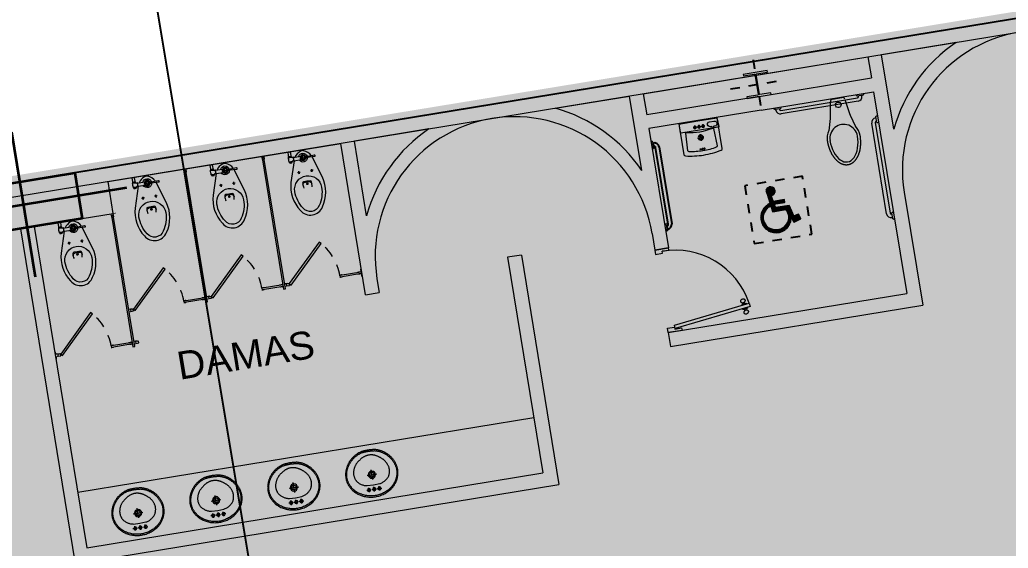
# Model space of a CAD drawing. Header units: metres. Extents: x 2 to 659295185, y -28 to 1124222152.
# Drawn here: x 655617.9 to 655628.53, y 1126205.96 to 1126211.64 of the extents above; entities that cross this region are included whole.
import ezdxf

# ---------------------------------------------------------------- set-up
doc = ezdxf.new("R2010")
doc.units = ezdxf.units.M
doc.header["$MEASUREMENT"] = 0
for name, pattern in [('CCSM_C1_CUERPO G$0$CCSM_C1_CUERPO FM$0$HIDDEN2', [0.1875, 0.125, -0.0625]), ('CCSM_C1_CUERPO G$0$CCSM_C1_CUERPO NS$0$CONTINUA', [0]), ('CCSM_C1_CUERPO G$0$HIDDEN2', [0.1875, 0.125, -0.0625]), ('CENTER2', [1.125, 0.75, -0.125, 0.125, -0.125]), ('DASHDOT', [1, 0.5, -0.25, 0, -0.25])]:
    doc.linetypes.add(name, pattern=pattern)
doc.layers.get('0').update_dxf_attribs({"linetype": 'CONTINUOUS'})
for name, color, linetype in [('CCSM_C1_CUERPO G$0$A-AREAS COMERCIALES', 151, 'CONTINUOUS'), ('CCSM_C1_CUERPO G$0$A_Paredes', 2, 'CONTINUOUS'), ('COLUMNA', 9, 'CONTINUOUS'), ('EJES', 7, 'CENTER2')]:
    doc.layers.add(name, color=color, linetype=linetype)
for name, color, linetype, lineweight in [('CCSM_C1_CUERPO G$0$A_Vistas', 8, 'CCSM_C1_CUERPO G$0$CCSM_C1_CUERPO NS$0$CONTINUA', 20), ('CCSM_XREF ESTRUCTURA15$0$E-CG-COLUMNA', 2, 'CONTINUOUS', 35), ('LOCALES ASIGNADOS', 41, 'DASHDOT', 0), ('PARCELA', 140, 'CONTINUOUS', 40)]:
    doc.layers.add(name, color=color, linetype=linetype, lineweight=lineweight)
doc.styles.add('CCSM_C1_CUERPO G$0$A', font='arial.ttf')

# ---------------------------------------------------------------- blocks, each defined once
blk = doc.blocks.new('CCSM_C1_CUERPO G$0$A-1-4$0$GRAB2PC')
at = {"color": 0}
for p, q in [((0, 55.5), (0.5, 55.5)), ((0.5, 52.5), (0, 52.5)), ((0.75, 55.25), (0.75, 52.75)), ((0.75, 54.75), (1, 54.75)), ((1, 53.25), (0.75, 53.25)), ((1.5, 13.25), (1.5, 52.75)), ((3, 52.75), (3, 13.25)), ((0, 13.5), (0.5, 13.5)), ((0.75, 13.25), (0.75, 10.75)), ((0.5, 10.5), (0, 10.5)), ((0.75, 12.75), (1, 12.75)), ((1, 11.25), (0.75, 11.25)), ((4.5, 0), (4.5, 0.5)), ((4.75, 0.75), (7.25, 0.75)), ((5.25, 0.75), (5.25, 1)), ((6.75, 1), (6.75, 0.75)), ((7.25, 3), (40.75, 3)), ((40.75, 1.5), (7.25, 1.5)), ((7.5, 0.5), (7.5, 0)), ((40.5, 0), (40.5, 0.5)), ((40.75, 0.75), (43.25, 0.75)), ((41.25, 0.75), (41.25, 1)), ((42.75, 1), (42.75, 0.75)), ((43.5, 0.5), (43.5, 0))]:
    blk.add_line(p, q, dxfattribs=at)
for p, q in [((0.75, 55.25), (0.5, 55.5)), ((0.75, 52.75), (0.5, 52.5)), ((0.75, 13.25), (0.5, 13.5)), ((0.75, 10.75), (0.5, 10.5)), ((4.75, 0.75), (4.5, 0.5)), ((7.25, 0.75), (7.5, 0.5)), ((40.75, 0.75), (40.5, 0.5)), ((43.25, 0.75), (43.5, 0.5))]:
    blk.add_line(p, q)
for centre, radius, start, end in [((1, 52.75), 2, 0, 90), ((1, 52.75), 0.5, 0, 90), ((1, 13.25), 0.5, 270, 0), ((1, 13.25), 2, 270, 0), ((7.25, 1), 2, 90, 180), ((7.25, 1), 0.5, 90, 180), ((40.75, 1), 2, 0, 90), ((40.75, 1), 0.5, 0, 90)]:
    blk.add_arc(centre, radius, start, end, dxfattribs=at)
blk = doc.blocks.new('CCSM_C1_CUERPO G$0$WC-F')
for p, q in [((-0.109, 0.18), (-0.144, 0.306)), ((0.109, 0.18), (0.144, 0.306)), ((-0.079, 0.001), (-0.107, 0.17)), ((0.079, 0.001), (0.107, 0.17)), ((0.052, -0.022), (-0.052, -0.022))]:
    blk.add_line(p, q)
for centre, major_axis, ratio, start_param, end_param in [((0, 0.413), (0, 0.257), 0.584499, 4.712389, 7.853982), ((0, 0.413), (-0.127, 0.127), 1, 0.785398, 1.424761), ((0, 0.413), (0.106, 0.106), 1, 2.356194, 5.497787), ((0, 0.413), (-0.127, 0.127), 1, 3.287628, 3.926991), ((-0.205, 0.154), (0.0707, 0.0707), 1, 5.660126, 5.769233), ((0.205, 0.154), (-0.0707, 0.0707), 1, 0.513952, 0.62306), ((-0.052, 0.005), (0.019, 0.019), 1, 2.518533, 3.926991), ((0, 0.048), (0.0211, 0.0211), 1, 2.356194490192233, 8.63937979737182), ((0.052, 0.005), (0.019, 0.019), 1, 3.926991, 5.335449)]:
    blk.add_ellipse(centre, major_axis=major_axis, ratio=ratio, start_param=start_param, end_param=end_param)
blk.add_rational_spline([(0.179, 0.413), (0.179, 0.467), (0.167, 0.518), (0.155, 0.569), (0.131, 0.609), (0.107, 0.651), (0.074, 0.674), (0.057, 0.686), (0.039, 0.692), (0.02, 0.699), (0, 0.699), (-0.02, 0.699), (-0.039, 0.692), (-0.057, 0.686), (-0.074, 0.674), (-0.107, 0.651), (-0.131, 0.609), (-0.155, 0.569), (-0.167, 0.518), (-0.179, 0.467), (-0.179, 0.413)], [1, 0.981647292519, 1, 0.982391105777, 1, 0.983088863396, 1, 0.994677176258, 1, 0.993215660971, 1, 0.99321566097, 1, 0.994677176255, 1, 0.983088863396, 1, 0.982391105779, 1, 0.981647292518, 1], degree=2, knots=[-1.570796, -1.570796, -1.570796, -1.16256, -1.16256, -0.785398, -0.785398, -0.408237, -0.408237, -0.210217, -0.210217, 0, 0, 0.210217, 0.210217, 0.408237, 0.408237, 0.785398, 0.785398, 1.16256, 1.16256, 1.570796, 1.570796, 1.570796])
blk = doc.blocks.new('CCSM_C1_CUERPO G$0$LAV')
for p, q in [((16.583, 8.819), (16.987, 8.819)), ((16.761, 8.75), (16.72, 8.75)), ((16.741, 8.77), (16.741, 8.73)), ((16.805, 8.75), (16.765, 8.75)), ((16.785, 8.77), (16.785, 8.73)), ((16.809, 8.75), (16.85, 8.75)), ((16.83, 8.77), (16.83, 8.73)), ((16.82, 8.633), (16.75, 8.633)), ((16.785, 8.668), (16.785, 8.597)), ((16.766, 8.516), (16.766, 8.501)), ((16.785, 8.516), (16.785, 8.501)), ((16.804, 8.516), (16.804, 8.501)), ((16.776, 8.509), (16.756, 8.509)), ((16.795, 8.509), (16.775, 8.509)), ((16.794, 8.509), (16.814, 8.509))]:
    blk.add_line(p, q)
for points in [[(16.99, 8.819, -0.414214), (16.994, 8.815), (16.994, 8.48, -0.351894), (16.98, 8.464, -0.054392), (16.785, 8.442, -0.054392), (16.59, 8.464, -0.351894), (16.576, 8.48), (16.576, 8.815, -0.414214), (16.581, 8.819)], [(16.583, 8.819, 0.407118), (16.579, 8.815), (16.576, 8.718, 0.421345), (16.581, 8.713), (16.785, 8.713), (16.989, 8.713, 0.421345), (16.994, 8.718), (16.991, 8.815, 0.407118), (16.987, 8.819)], [(16.654, 8.713, -1), (16.654, 8.73), (16.664, 8.73, 1), (16.664, 8.785), (16.616, 8.785, 1), (16.616, 8.73), (16.626, 8.73, -1), (16.626, 8.713)]]:
    blk.add_lwpolyline(points, format="xyb")
blk.add_lwpolyline([(16.581, 8.81), (16.787, 8.81), (16.994, 8.81)])
for points in [[(16.641, 8.713, 0.404026), (16.633, 8.705), (16.626, 8.515, 0.369592), (16.637, 8.502, 0.04744), (16.785, 8.488, 0.04744), (16.933, 8.502, 0.369592), (16.944, 8.515), (16.937, 8.705, 0.404026), (16.929, 8.713, -0.125132)], [(16.766, 8.513, -0.063415), (16.769, 8.513, -0.076468), (16.771, 8.512, -0.107136), (16.772, 8.51, -0.147373), (16.773, 8.509, -0.147373), (16.772, 8.507, -0.107136), (16.771, 8.506, -0.076468), (16.769, 8.505, -0.063415), (16.766, 8.504, -0.063415), (16.763, 8.505, -0.076468), (16.761, 8.506, -0.107136), (16.759, 8.507, -0.147373), (16.759, 8.509, -0.147373), (16.759, 8.51, -0.107136), (16.761, 8.512, -0.076468), (16.763, 8.513, -0.063415)], [(16.785, 8.513, -0.063415), (16.788, 8.513, -0.076468), (16.79, 8.512, -0.107136), (16.791, 8.51, -0.147373), (16.792, 8.509, -0.147373), (16.791, 8.507, -0.107136), (16.79, 8.506, -0.076468), (16.788, 8.505, -0.063415), (16.785, 8.504, -0.063415), (16.782, 8.505, -0.076468), (16.78, 8.506, -0.107136), (16.779, 8.507, -0.147373), (16.778, 8.509, -0.147373), (16.779, 8.51, -0.107136), (16.78, 8.512, -0.076468), (16.782, 8.513, -0.063415)], [(16.804, 8.513, 0.063415), (16.802, 8.513, 0.076468), (16.799, 8.512, 0.107136), (16.798, 8.51, 0.147373), (16.797, 8.509, 0.147373), (16.798, 8.507, 0.107136), (16.799, 8.506, 0.076468), (16.802, 8.505, 0.063415), (16.804, 8.504, 0.063415), (16.807, 8.505, 0.076468), (16.809, 8.506, 0.107136), (16.811, 8.507, 0.147373), (16.811, 8.509, 0.147373), (16.811, 8.51, 0.107136), (16.809, 8.512, 0.076468), (16.807, 8.513, 0.063415)]]:
    blk.add_lwpolyline(points, format="xyb", close=True)
for centre, radius in [((16.741, 8.75), 0.0137), ((16.785, 8.75), 0.0137), ((16.83, 8.75), 0.0137), ((16.785, 8.633), 0.0278), ((16.785, 8.633), 0.0193)]:
    blk.add_circle(centre, radius)
blk = doc.blocks.new('CCSM_C1_CUERPO G$0$RE')
at = {"color": 8}
for p, q in [((4.176, -6.009), (4.188, -6.009)), ((4.194, -6.016), (4.188, -6.009)), ((4.194, -6.016), (4.194, -6.078)), ((4.194, -6.028), (4.201, -6.028)), ((4.188, -6.084), (4.176, -6.084)), ((4.194, -6.078), (4.188, -6.084)), ((4.201, -6.066), (4.194, -6.066)), ((4.213, -6.916), (4.213, -6.078)), ((4.251, -6.078), (4.251, -6.916)), ((4.176, -6.909), (4.188, -6.909)), ((4.194, -6.916), (4.188, -6.909)), ((4.188, -6.984), (4.176, -6.984)), ((4.194, -6.978), (4.188, -6.984)), ((4.194, -6.916), (4.194, -6.978)), ((4.194, -6.928), (4.201, -6.928)), ((4.201, -6.966), (4.194, -6.966))]:
    blk.add_line(p, q, dxfattribs=at)
for centre, radius, start, end in [((4.201, -6.078), 0.05, 360, 90), ((4.201, -6.078), 0.0125, 360, 90), ((4.201, -6.916), 0.0125, 270, 360), ((4.201, -6.916), 0.05, 270, 360)]:
    blk.add_arc(centre, radius, start, end, dxfattribs=at)
blk = doc.blocks.new('CCSM_C1_CUERPO G$0$HAN')
at = {"linetype": 'Continuous'}
h = blk.add_hatch(dxfattribs=at)
h.set_pattern_fill('ANSI31', color=12, scale=0.08, angle=0.0078, style=0)
h.set_pattern_definition([(45.00781, (-2.203985, -24.483002), (-0.007072031, 0.007070104), [])])
edge = h.paths.add_edge_path()
edge.add_line((2.985, -12.51), (2.955, -12.404))
edge.add_line((2.955, -12.404), (2.925, -12.404))
edge.add_arc((2.755, -12.504), 0.197, -256.4824, 30.541, ccw=False)
edge.add_line((2.709, -12.312), (2.705, -12.279))
edge.add_arc((2.755, -12.504), 0.23, 102.7083, 358.479)
edge = h.paths.add_edge_path()
edge.add_arc((2.738, -12.092), 0.0657, 262.8756, 573.6708)
edge.add_line((2.684, -12.129), (2.722, -12.404))
edge.add_line((2.722, -12.404), (2.955, -12.404))
edge.add_line((2.955, -12.404), (3.014, -12.615))
edge.add_line((3.014, -12.615), (3.122, -12.581))
edge.add_line((3.122, -12.581), (3.106, -12.515))
edge.add_line((3.106, -12.515), (3.029, -12.532))
edge.add_line((3.029, -12.532), (2.986, -12.359))
edge.add_line((2.986, -12.359), (2.772, -12.359))
edge.add_line((2.772, -12.359), (2.758, -12.292))
edge.add_line((2.758, -12.292), (2.922, -12.292))
edge.add_line((2.922, -12.292), (2.922, -12.259))
edge.add_line((2.922, -12.259), (2.751, -12.259))
edge.add_line((2.751, -12.259), (2.73, -12.159))
at = {"color": 12, "linetype": 'CCSM_C1_CUERPO G$0$CCSM_C1_CUERPO FM$0$HIDDEN2', "ltscale": 0.01}
blk.add_lwpolyline([(2.36, -12.845), (3.26, -12.845), (3.26, -11.945), (2.36, -11.945)], close=True, dxfattribs=at)
at = {"color": 12}
blk.add_lwpolyline([(2.73, -12.157, 4.585953), (2.684, -12.129), (2.722, -12.404), (2.955, -12.404), (3.014, -12.615), (3.122, -12.581), (3.106, -12.515), (3.029, -12.532), (2.986, -12.359), (2.772, -12.359), (2.758, -12.292), (2.922, -12.292), (2.922, -12.259), (2.751, -12.259), (2.73, -12.159)], format="xyb", dxfattribs=at)
blk.add_lwpolyline([(2.985, -12.51), (2.955, -12.404), (2.925, -12.404, -3.033639), (2.709, -12.312), (2.705, -12.279, 2.045107)], format="xyb", close=True, dxfattribs=at)
blk = doc.blocks.new('CCSM_C1_CUERPO G$0$90')
for p, q in [((10.211, -3.495), (10.228, -3.493)), ((10.227, -3.486), (10.231, -3.518)), ((10.229, -3.483), (10.231, -3.483)), ((10.23, -3.474), (10.231, -3.482)), ((10.231, -3.443), (10.268, -3.441)), ((10.333, -4.276), (10.231, -3.443)), ((10.231, -3.482), (10.236, -3.521)), ((10.232, -3.471), (10.234, -3.471)), ((10.268, -3.441), (10.37, -4.274)), ((10.274, -3.466), (10.272, -3.466)), ((10.277, -3.468), (10.278, -3.476)), ((10.278, -3.476), (10.283, -3.515)), ((10.28, -3.477), (10.278, -3.477)), ((10.283, -3.479), (10.287, -3.511)), ((10.3, -3.484), (10.284, -3.486)), ((10.303, -3.502), (10.286, -3.504)), ((10.214, -3.513), (10.23, -3.511)), ((10.234, -3.52), (10.235, -3.52)), ((10.234, -3.52), (10.235, -3.52)), ((10.237, -3.529), (10.236, -3.521)), ((10.24, -3.531), (10.242, -3.531)), ((10.281, -3.526), (10.28, -3.526)), ((10.284, -3.523), (10.283, -3.515)), ((10.285, -3.514), (10.284, -3.514)), ((10.285, -3.514), (10.284, -3.514)), ((9.528, -4.204), (9.502, -4.204)), ((9.502, -4.204), (9.502, -4.354)), ((9.528, -4.279), (9.528, -4.204)), ((10.375, -4.279), (10.375, -4.204)), ((10.375, -4.204), (10.402, -4.204)), ((10.402, -4.204), (10.402, -4.354)), ((9.502, -4.354), (9.55, -4.354)), ((9.55, -4.279), (9.528, -4.279)), ((9.55, -4.354), (9.55, -4.279)), ((10.37, -4.274), (10.333, -4.276)), ((10.354, -4.354), (10.354, -4.279)), ((10.354, -4.279), (10.375, -4.279)), ((10.402, -4.354), (10.354, -4.354))]:
    blk.add_line(p, q)
for centre, radius, start, end in [((10.37, -4.274), 0.842, 99.5348, 180.3603), ((10.204, -3.502), 0.0282, 151.9679, 170.8412), ((10.214, -3.504), 0.038, 170.8412, 187.0779), ((10.214, -3.504), 0.038, 187.0779, 203.3145), ((10.198, -3.499), 0.0209, 127.5823, 151.9679), ((10.193, -3.493), 0.0135, 97.0779, 127.5823), ((10.193, -3.493), 0.0135, 66.5734, 97.0779), ((10.19, -3.5), 0.0209, 42.1878, 66.5734), ((10.185, -3.505), 0.0282, 23.3145, 42.1878), ((10.176, -3.508), 0.038, 7.0779, 23.3145), ((10.176, -3.508), 0.038, 350.8412, 7.0779), ((10.23, -3.486), 0.00279, 82.6003, 187.0779), ((10.233, -3.474), 0.00279, 97.0779, 187.0779), ((10.23, -3.482), 0.00093, 262.6003, 7.0779), ((10.274, -3.469), 0.00279, 7.0779, 97.0779), ((10.279, -3.476), 0.00093, 187.0779, 291.5554), ((10.28, -3.48), 0.00279, 7.0779, 111.5554), ((10.338, -3.488), 0.038, 170.8412, 187.0779), ((10.338, -3.488), 0.038, 187.0779, 203.3145), ((10.328, -3.487), 0.0282, 151.9679, 170.8412), ((10.322, -3.483), 0.0209, 127.5823, 151.9679), ((10.329, -3.492), 0.0282, 203.3145, 222.1878), ((10.317, -3.477), 0.0135, 97.0779, 127.5823), ((10.317, -3.477), 0.0135, 66.5734, 97.0779), ((10.314, -3.484), 0.0209, 42.1878, 66.5734), ((10.316, -3.498), 0.0209, 307.5823, 331.9679), ((10.309, -3.489), 0.0282, 23.3145, 42.1878), ((10.3, -3.493), 0.038, 7.0779, 23.3145), ((10.31, -3.495), 0.0282, 331.9679, 350.8412), ((10.3, -3.493), 0.038, 350.8412, 7.0779), ((10.205, -3.508), 0.0282, 203.3145, 222.1878), ((10.199, -3.513), 0.0209, 222.1878, 246.5734), ((10.196, -3.519), 0.0135, 246.5734, 277.0779), ((10.196, -3.519), 0.0135, 277.0779, 307.5823), ((10.192, -3.513), 0.0209, 307.5823, 331.9679), ((10.186, -3.51), 0.0282, 331.9679, 350.8412), ((10.233, -3.517), 0.00279, 187.0779, 277.0779), ((10.235, -3.521), 0.00093, 7.0779, 97.0779), ((10.24, -3.528), 0.00279, 187.0779, 277.0779), ((10.281, -3.523), 0.00279, 277.0779, 7.0779), ((10.284, -3.515), 0.00093, 97.0779, 187.0779), ((10.284, -3.511), 0.00279, 277.0779, 7.0779), ((10.324, -3.497), 0.0209, 222.1878, 246.5734), ((10.321, -3.504), 0.0135, 246.5734, 277.0779), ((10.321, -3.504), 0.0135, 277.0779, 307.5823)]:
    blk.add_arc(centre, radius, start, end)
blk = doc.blocks.new('CCSM_C1_CUERPO G$0$3336')
for p, q in [((0.981, -5.17), (0.981, -5.134)), ((2.339, -5.138), (2.376, -5.138))]:
    blk.add_line(p, q)
at = {"const_width": 0.0075}
for points in [[(2.339, -5.111), (2.376, -5.111), (2.376, -5.083)], [(0.954, -5.17), (0.954, -5.134), (0.926, -5.134)], [(0.981, -5.17), (0.981, -5.134), (1.009, -5.134)], [(2.339, -5.138), (2.376, -5.138), (2.376, -5.166)], [(0.982, -5.759), (0.982, -5.734), (0.952, -5.734), (0.952, -5.759)], [(0.954, -5.928), (0.954, -5.964), (0.926, -5.964)], [(0.981, -5.928), (0.981, -5.964), (1.009, -5.964)]]:
    blk.add_lwpolyline(points, dxfattribs=at)
for points in [[(0.926, -5.134), (2.358, -5.134), (2.358, -5.114), (0.926, -5.114), (0.926, -5.134)], [(0.977, -5.183), (0.977, -5.152), (0.957, -5.152), (0.957, -5.183), (0.977, -5.183)]]:
    blk.add_lwpolyline(points, close=True)
for points in [[(1.347, -5.591), (1.365, -5.573), (0.976, -5.184), (0.958, -5.202), (1.347, -5.591)], [(0.957, -5.964), (0.957, -5.739), (0.977, -5.739)], [(0.977, -5.739), (0.977, -5.964)]]:
    blk.add_lwpolyline(points)
at = {"linetype": 'CCSM_C1_CUERPO G$0$HIDDEN2'}
blk.add_arc((0.974, -5.183), 0.552, 269.6655, 314.9971, dxfattribs=at)
blk = doc.blocks.new('CCSM_C1_CUERPO G$0$WC')
for p, q in [((324.247, -97.212), (324.247, -97.233)), ((324.32, -97.222), (324.249, -97.222)), ((324.285, -97.258), (324.285, -97.186)), ((324.386, -97.204), (324.309, -97.204)), ((324.408, -97.198), (324.408, -97.142)), ((324.415, -97.198), (324.415, -97.189)), ((324.431, -97.189), (324.431, -97.198)), ((324.438, -97.142), (324.438, -97.198)), ((324.386, -97.24), (324.309, -97.24)), ((324.2, -97.374), (324.23, -97.374)), ((324.215, -97.359), (324.215, -97.389)), ((324.34, -97.374), (324.37, -97.374)), ((324.355, -97.359), (324.355, -97.389))]:
    blk.add_line(p, q)
for points in [[(324.242, -97.216), (324.161, -97.212, 0.428639), (324.156, -97.217), (324.156, -97.222), (324.156, -97.227, 0.42603), (324.161, -97.232), (324.242, -97.228)], [(324.194, -97.214, -0.184776), (324.267, -97.15, -0.178359), (324.302, -97.15, -0.164856), (324.37, -97.204)], [(324.391, -97.24), (324.399, -97.24, -0.39071), (324.405, -97.245, 0.39071), (324.406, -97.246), (324.438, -97.246, 0.368077), (324.439, -97.245, 0.077411), (324.439, -97.198)], [(324.391, -97.204), (324.399, -97.204, 0.331964), (324.406, -97.198)], [(324.385, -97.24), (324.456, -97.465, -0.220845), (324.405, -97.778, -0.267949), (324.285, -97.847, -0.267949), (324.164, -97.778, -0.220845), (324.113, -97.465), (324.188, -97.231, -0.200507)], [(324.406, -97.246), (324.406, -97.248, 0.414214), (324.407, -97.249), (324.437, -97.249, 0.414214), (324.438, -97.248), (324.438, -97.246)], [(324.437, -97.249), (324.437, -97.253, -0.414214), (324.436, -97.254), (324.408, -97.254, -0.414214), (324.407, -97.253), (324.407, -97.249)], [(324.433, -97.254), (324.433, -97.256, -0.414214), (324.432, -97.257), (324.422, -97.257), (324.412, -97.257, -0.414214), (324.411, -97.256), (324.411, -97.254)], [(324.24, -97.547, -0.060428), (324.236, -97.495, -0.405477), (324.251, -97.48), (324.285, -97.48), (324.319, -97.48, -0.405477), (324.334, -97.495, -0.060428), (324.329, -97.547)], [(324.333, -97.518, 0.43678), (324.303, -97.486), (324.285, -97.486), (324.266, -97.486, 0.43678), (324.236, -97.518)], [(324.289, -97.498), (324.289, -97.5, 0.310791), (324.29, -97.503, -0.034503), (324.292, -97.503, -0.106031), (324.294, -97.505, -0.162613), (324.295, -97.507, -0.162613), (324.294, -97.509, -0.106031), (324.292, -97.511, -0.069899), (324.289, -97.512, -0.056135), (324.285, -97.513, -0.056135), (324.281, -97.512, -0.069899), (324.278, -97.511, -0.106031), (324.275, -97.509, -0.162613), (324.275, -97.507, -0.162613), (324.275, -97.505, -0.106031), (324.278, -97.503, -0.034503), (324.279, -97.503, 0.310791), (324.281, -97.5), (324.281, -97.498)]]:
    blk.add_lwpolyline(points, format="xyb")
for points in [[(324.245, -97.212), (324.242, -97.216), (324.242, -97.228), (324.245, -97.233)], [(324.257, -97.212), (324.245, -97.212), (324.245, -97.233), (324.257, -97.233)], [(324.403, -97.137), (324.405, -97.142), (324.441, -97.142), (324.443, -97.137)]]:
    blk.add_lwpolyline(points)
for points in [[(324.388, -97.242), (324.388, -97.242, -0.414214), (324.386, -97.24), (324.386, -97.204, -0.414214), (324.388, -97.202), (324.389, -97.202, -0.414214), (324.391, -97.204), (324.391, -97.24, -0.414214)], [(324.285, -97.809, 0.267949), (324.372, -97.759, 0.149412), (324.431, -97.567, 0.414214), (324.285, -97.421, 0.414214), (324.139, -97.567, 0.149412), (324.197, -97.759, 0.267949)]]:
    blk.add_lwpolyline(points, format="xyb", close=True)
blk.add_lwpolyline([(324.44, -97.198), (324.406, -97.198), (324.405, -97.197), (324.405, -97.19), (324.406, -97.189), (324.44, -97.189), (324.441, -97.19), (324.441, -97.197)], close=True)
for centre, radius in [((324.285, -97.222), 0.0297), ((324.285, -97.222), 0.0204), ((324.215, -97.374), 0.008), ((324.355, -97.374), 0.008)]:
    blk.add_circle(centre, radius)
for start, end in [(21.9459, 172.1193), (187.7161, 338.3331)]:
    blk.add_arc((324.285, -97.222), 0.0474, start, end)
blk = doc.blocks.new('CCSM_C1_CUERPO G$0$CCSM_C1_CUERPO FM$0$lavamanos')
at = {"linetype": 'Continuous'}
for p, q in [((-1.14567, -2.91338), (-2.87008, -2.91338)), ((-2.00787, -2.04724), (-2.00787, -3.77559)), ((-0.8622, -2.91338), (0.8622, -2.91338)), ((0, -2.04724), (0, -3.77559)), ((1.14567, -2.91338), (2.87008, -2.91338)), ((2.00787, -2.04724), (2.00787, -3.77559)), ((0, -6.61811), (0, -10.38976)), ((-1.88583, -8.50393), (1.88583, -8.50393))]:
    blk.add_line(p, q, dxfattribs=at)
for points in [[(0, -17.99212), (-0.15602, -17.98496), (-0.31178, -17.97732), (-0.46676, -17.96923), (-0.62247, -17.96061), (-0.7774, -17.95154), (-0.93305, -17.94193), (-1.08792, -17.93189), (-1.24321, -17.92132), (-1.24409, -17.92126), (-1.40018, -17.91107), (-1.55581, -17.90029), (-1.7108, -17.88895), (-1.86635, -17.87695), (-2.02185, -17.86434), (-2.17729, -17.85112), (-2.33209, -17.83734), (-2.48664, -17.82298), (-2.48819, -17.82283), (-2.7321, -17.76466), (-2.9741, -17.70033), (-3.21422, -17.62983), (-3.4526, -17.55314), (-3.68878, -17.47039), (-3.92289, -17.38154), (-4.15451, -17.28676), (-4.3831, -17.18628), (-4.38583, -17.18504), (-4.61263, -17.07783), (-4.836, -16.96507), (-5.05637, -16.84657), (-5.2736, -16.7224), (-5.48754, -16.59265), (-5.69793, -16.45748), (-5.90487, -16.31683), (-6.10726, -16.17149), (-6.11024, -16.16929), (-6.27287, -16.04616), (-6.43208, -15.92036), (-6.58866, -15.7913), (-6.74256, -15.65905), (-6.8937, -15.52366), (-7.04202, -15.38519), (-7.18756, -15.24358), (-7.32904, -15.10015), (-7.33071, -15.09842), (-7.47169, -14.95052), (-7.6088, -14.80093), (-7.74293, -14.64866), (-7.87401, -14.49376), (-8.00211, -14.33619), (-8.12696, -14.17623), (-8.24863, -14.01384), (-8.36614, -13.85039), (-8.36797, -13.84777), (-8.50025, -13.65325), (-8.62668, -13.45667), (-8.74803, -13.25691), (-8.86431, -13.054), (-8.9753, -12.8483), (-9.08105, -12.6397), (-9.18137, -12.42859), (-9.27559, -12.21653), (-9.36657, -11.99892), (-9.45134, -11.78056), (-9.53044, -11.56007), (-9.6038, -11.33761), (-9.67138, -11.11333), (-9.73313, -10.88737), (-9.78902, -10.6599), (-9.83858, -10.43307), (-9.88817, -10.16833), (-9.9285, -9.90369), (-9.95981, -9.63782), (-9.98205, -9.37117), (-9.99523, -9.10379), (-9.99931, -8.83997), (-9.99443, -8.57243), (-9.98031, -8.30315), (-9.98012, -8.30043), (-9.95723, -8.03641), (-9.92507, -7.77125), (-9.88387, -7.50746), (-9.83362, -7.24512), (-9.77443, -6.98478), (-9.70635, -6.72662), (-9.62943, -6.47083), (-9.54331, -6.21653), (-9.54108, -6.21034), (-9.42519, -5.90571), (-9.29761, -5.60409), (-9.15896, -5.30725), (-9.0095, -5.0157), (-8.84949, -4.72997), (-8.67901, -4.45019), (-8.49844, -4.17699), (-8.30709, -3.90944), (-8.10673, -3.65144), (-7.896, -3.39996), (-7.67614, -3.15661), (-7.44739, -2.92165), (-7.21002, -2.69534), (-6.96428, -2.47795), (-6.71071, -2.26995), (-6.44882, -2.07086), (-6.4474, -2.06985), (-6.09342, -1.8285), (-5.72945, -1.60035), (-5.35697, -1.38637), (-4.97653, -1.1869), (-4.58869, -1.00223), (-4.19402, -0.83262), (-3.79311, -0.67834), (-3.38583, -0.53937), (-3.38148, -0.53797), (-2.97062, -0.41452), (-2.55462, -0.30671), (-2.1348, -0.21491), (-1.71177, -0.13925), (-1.28615, -0.07986), (-0.85858, -0.03682), (-0.42966, -0.01018), (0, 0), (0.42963, -0.01033), (0.85867, -0.03702), (1.28621, -0.08015), (1.71194, -0.13969), (2.13491, -0.21549), (2.55482, -0.30751), (2.97072, -0.41554), (3.38189, -0.53937), (3.78887, -0.67819), (4.18996, -0.83242), (4.58469, -1.00185), (4.97278, -1.18636), (5.35351, -1.38562), (5.72617, -1.59924), (6.0905, -1.82709), (6.44479, -2.068), (6.44882, -2.07086), (6.45017, -2.07185), (6.71159, -2.27052), (6.96469, -2.47832), (7.20981, -2.69548), (7.4466, -2.9217), (7.67469, -3.15662), (7.89383, -3.39998), (8.10359, -3.65128), (8.30315, -3.90944), (8.49534, -4.17689), (8.67685, -4.45036), (8.84803, -4.73025), (9.00872, -5.01629), (9.1587, -5.30809), (9.29776, -5.60525), (9.42572, -5.90736), (9.54188, -6.21255), (9.54331, -6.21653), (9.62943, -6.47084), (9.70633, -6.72652), (9.77441, -6.98469), (9.83361, -7.24504), (9.88386, -7.50739), (9.92507, -7.77118), (9.95722, -8.03623), (9.98013, -8.30043), (9.98032, -8.30315), (9.99443, -8.57236), (9.99931, -8.84003), (9.99523, -9.10374), (9.98205, -9.37112), (9.95979, -9.63791), (9.92848, -9.90378), (9.88817, -10.16832), (9.83858, -10.43307), (9.83797, -10.43598), (9.78765, -10.66236), (9.73129, -10.88918), (9.66927, -11.11468), (9.60166, -11.33855), (9.52854, -11.56054), (9.44988, -11.78078), (9.36576, -11.999), (9.27559, -12.21653), (9.18048, -12.42865), (9.07944, -12.63991), (8.97322, -12.84862), (8.86195, -13.05451), (8.74556, -13.25773), (8.6242, -13.45801), (8.49793, -13.65523), (8.36614, -13.85039), (8.24854, -14.01397), (8.12687, -14.17636), (8.00201, -14.33631), (7.87401, -14.49376), (7.74293, -14.64866), (7.6087, -14.80104), (7.47159, -14.95063), (7.33071, -15.09842), (7.18852, -15.24243), (7.04257, -15.38427), (6.89358, -15.52312), (6.74182, -15.65872), (6.58715, -15.79121), (6.42973, -15.92042), (6.26975, -16.04622), (6.1063, -16.16929), (5.90409, -16.31515), (5.69734, -16.45615), (5.48694, -16.59165), (5.27292, -16.72162), (5.05566, -16.84583), (4.83521, -16.96427), (4.61158, -17.07691), (4.38467, -17.18378), (4.38189, -17.18504), (4.15347, -17.28579), (3.92197, -17.38088), (3.68808, -17.46994), (3.4521, -17.55286), (3.2139, -17.62968), (2.9738, -17.7003), (2.73195, -17.76467), (2.48819, -17.82283), (2.48664, -17.82298), (2.33209, -17.83734), (2.17669, -17.85117), (2.02124, -17.86439), (1.86635, -17.87695), (1.7108, -17.88895), (1.55521, -17.90034), (1.39957, -17.91111), (1.24409, -17.92126), (1.24321, -17.92132), (1.08792, -17.93189), (0.9323, -17.94198), (0.7774, -17.95154), (0.62172, -17.96065), (0.46676, -17.96923), (0.31102, -17.97736), (0.15602, -17.98496), (0, -17.99212)], [(0, -16.06299), (-0.18792, -16.0599), (-0.37554, -16.05066), (-0.56285, -16.03525), (-0.74947, -16.01371), (-0.93536, -15.98605), (-1.12025, -15.95229), (-1.30384, -15.91251), (-1.4859, -15.86675), (-1.48819, -15.86614), (-1.49138, -15.86528), (-1.672, -15.81354), (-1.8507, -15.75596), (-2.02734, -15.69259), (-2.20181, -15.62348), (-2.374, -15.54866), (-2.54358, -15.46828), (-2.71043, -15.3824), (-2.87402, -15.29133), (-3.04605, -15.19008), (-3.21542, -15.08647), (-3.38315, -14.9799), (-3.5489, -14.8706), (-3.71277, -14.7585), (-3.87486, -14.64352), (-4.03483, -14.52591), (-4.19175, -14.40641), (-4.19291, -14.40551), (-4.34937, -14.28142), (-4.50255, -14.1558), (-4.65382, -14.02758), (-4.80284, -13.89704), (-4.94986, -13.76398), (-5.09456, -13.62867), (-5.23718, -13.49089), (-5.37629, -13.35207), (-5.37795, -13.35039), (-5.37876, -13.34942), (-5.52197, -13.17233), (-5.65854, -12.99125), (-5.78892, -12.80566), (-5.91297, -12.61578), (-6.03053, -12.42182), (-6.14144, -12.2241), (-6.24566, -12.02265), (-6.34252, -11.81889), (-6.34294, -11.81798), (-6.4347, -11.60908), (-6.51887, -11.39832), (-6.59586, -11.18484), (-6.66561, -10.96878), (-6.72798, -10.75058), (-6.78293, -10.5304), (-6.83039, -10.30848), (-6.87008, -10.08661), (-6.87037, -10.08329), (-6.88356, -9.88894), (-6.88978, -9.69559), (-6.88918, -9.50479), (-6.88176, -9.31148), (-6.86748, -9.11856), (-6.84635, -8.92626), (-6.81842, -8.73484), (-6.78346, -8.5433), (-6.78313, -8.54172), (-6.74096, -8.35347), (-6.69168, -8.16565), (-6.63561, -7.97975), (-6.57283, -7.796), (-6.50342, -7.61466), (-6.42746, -7.43595), (-6.34506, -7.26013), (-6.25591, -7.08661), (-6.08348, -6.85262), (-5.89907, -6.62679), (-5.70371, -6.41048), (-5.49777, -6.20413), (-5.28179, -6.00827), (-5.05633, -5.82341), (-4.82195, -5.65), (-4.57874, -5.48819), (-4.32876, -5.34015), (-4.07122, -5.20434), (-3.80737, -5.08145), (-3.53769, -4.97171), (-3.26299, -4.87546), (-2.9838, -4.79287), (-2.70086, -4.72417), (-2.41481, -4.66952), (-2.41339, -4.66929), (0, -4.56693), (2.41339, -4.66929), (2.41481, -4.66952), (2.70086, -4.72417), (2.98371, -4.79285), (3.26291, -4.87543), (3.5376, -4.97168), (3.80729, -5.08142), (4.07114, -5.2043), (4.32869, -5.34011), (4.57874, -5.48819), (4.82187, -5.64995), (5.05626, -5.82335), (5.28173, -6.00821), (5.49771, -6.20407), (5.70365, -6.41042), (5.89907, -6.62679), (6.08348, -6.85262), (6.25591, -7.08661), (6.34414, -7.2601), (6.42574, -7.43587), (6.50097, -7.61437), (6.5698, -7.79552), (6.63207, -7.97894), (6.68777, -8.16455), (6.73678, -8.35195), (6.77883, -8.5399), (6.77953, -8.5433), (6.81538, -8.73475), (6.84411, -8.92617), (6.8659, -9.11858), (6.88074, -9.31165), (6.88859, -9.50514), (6.88948, -9.69608), (6.88343, -9.88963), (6.8703, -10.08407), (6.87008, -10.08661), (6.83037, -10.30858), (6.7829, -10.5305), (6.72795, -10.75068), (6.66558, -10.96888), (6.59586, -11.18484), (6.51887, -11.39832), (6.4347, -11.60908), (6.34294, -11.81798), (6.34252, -11.81889), (6.24562, -12.02262), (6.14129, -12.22398), (6.03014, -12.42165), (5.91231, -12.61541), (5.78792, -12.80504), (5.65714, -12.9903), (5.52016, -13.17091), (5.37646, -13.34749), (5.37402, -13.35039), (5.23533, -13.48965), (5.09309, -13.6277), (4.94864, -13.76317), (4.8019, -13.89615), (4.65278, -14.02673), (4.50159, -14.15462), (4.34823, -14.27992), (4.19174, -14.40337), (4.18898, -14.40551), (4.03258, -14.52531), (3.87308, -14.64318), (3.71169, -14.75815), (3.54833, -14.87031), (3.38305, -14.97961), (3.2159, -15.08603), (3.04692, -15.18953), (2.87543, -15.29051), (2.87402, -15.29133), (2.87064, -15.29327), (2.7069, -15.38393), (2.53994, -15.46947), (2.37031, -15.54958), (2.19818, -15.62419), (2.02374, -15.69321), (1.84717, -15.75658), (1.66865, -15.81423), (1.48819, -15.86614), (1.4859, -15.86675), (1.30384, -15.91251), (1.12016, -15.95231), (0.93536, -15.98605), (0.74947, -16.01371), (0.56285, -16.03525), (0.37554, -16.05066), (0.18792, -16.0599), (0, -16.06299)]]:
    blk.add_lwpolyline(points, close=True, dxfattribs=at)
blk.add_lwpolyline([(0, -0.43307), (-0.0032, -0.43309), (-0.41557, -0.44293), (-0.82705, -0.4685), (-1.23741, -0.50981), (-1.64573, -0.56674), (-2.05158, -0.63924), (-2.45453, -0.72723), (-2.85365, -0.83052), (-3.24803, -0.94881), (-3.63967, -1.08338), (-4.02553, -1.23249), (-4.40547, -1.39606), (-4.77897, -1.57387), (-5.14533, -1.76558), (-5.50434, -1.97107), (-5.85533, -2.18998), (-6.19685, -2.42126), (-6.19827, -2.42231), (-6.2887, -2.49008), (-6.37749, -2.55848), (-6.46537, -2.62804), (-6.55222, -2.69867), (-6.63824, -2.77053), (-6.7233, -2.84351), (-6.80739, -2.91761), (-6.88976, -2.99212), (-6.97274, -3.06918), (-7.0539, -3.14641), (-7.13418, -3.22475), (-7.21345, -3.30404), (-7.29177, -3.38434), (-7.36908, -3.46561), (-7.44528, -3.54774), (-7.51968, -3.62992), (-7.52139, -3.63182), (-7.52994, -3.6414), (-7.53828, -3.65087), (-7.54653, -3.66038), (-7.55471, -3.66995), (-7.56284, -3.6796), (-7.57088, -3.68929), (-7.57885, -3.69904), (-7.58661, -3.70866), (-7.59313, -3.71598), (-7.60096, -3.72476), (-7.60895, -3.73372), (-7.61679, -3.74249), (-7.62464, -3.75126), (-7.63265, -3.7602), (-7.64051, -3.76896), (-7.64982, -3.77933), (-7.65354, -3.78346), (-7.77251, -3.92911), (-7.88765, -4.07645), (-7.9995, -4.22614), (-8.10806, -4.37823), (-8.2133, -4.53265), (-8.31516, -4.68931), (-8.4136, -4.84814), (-8.50787, -5.00787), (-8.50846, -5.00889), (-8.60047, -5.17295), (-8.6881, -5.33775), (-8.77195, -5.50437), (-8.85211, -5.67293), (-8.92848, -5.84325), (-9.00102, -6.01523), (-9.06964, -6.18868), (-9.13386, -6.3622), (-9.21541, -6.60277), (-9.2883, -6.84446), (-9.35302, -7.08859), (-9.40945, -7.33476), (-9.45752, -7.5827), (-9.49718, -7.83201), (-9.52841, -8.08263), (-9.55101, -8.3323), (-9.55118, -8.33464), (-9.56448, -8.58891), (-9.56894, -8.84181), (-9.56479, -9.09102), (-9.55192, -9.34362), (-9.53034, -9.59552), (-9.50007, -9.84664), (-9.46116, -10.09645), (-9.41339, -10.34645), (-9.36597, -10.56168), (-9.31264, -10.77768), (-9.25391, -10.99213), (-9.18973, -11.20515), (-9.12019, -11.41649), (-9.04537, -11.62587), (-8.96522, -11.83341), (-8.87925, -12.04028), (-8.87795, -12.0433), (-8.78772, -12.24568), (-8.69175, -12.44739), (-8.59074, -12.64662), (-8.48477, -12.84325), (-8.37396, -13.03704), (-8.25824, -13.2281), (-8.13777, -13.4162), (-8.01181, -13.60236), (-7.8991, -13.75924), (-7.78256, -13.91489), (-7.66288, -14.06833), (-7.54019, -14.21938), (-7.41464, -14.36786), (-7.28609, -14.51395), (-7.15468, -14.65748), (-7.01968, -14.79921), (-7.01804, -14.8009), (-6.88233, -14.93771), (-6.74301, -15.07248), (-6.60095, -15.20433), (-6.45608, -15.33332), (-6.30869, -15.4592), (-6.15872, -15.582), (-6.00614, -15.70177), (-5.85039, -15.81889), (-5.65802, -15.95721), (-5.46155, -16.09113), (-5.26164, -16.22013), (-5.05866, -16.34397), (-4.8525, -16.46272), (-4.64353, -16.57616), (-4.43164, -16.68435), (-4.21654, -16.7874), (-4.00016, -16.88334), (-3.7808, -16.97381), (-3.55914, -17.05851), (-3.33535, -17.13737), (-3.10943, -17.21039), (-2.88181, -17.27743), (-2.65252, -17.33848), (-2.42126, -17.3937), (-2.4164, -17.39414), (-2.26792, -17.40746), (-2.11711, -17.42063), (-1.96627, -17.43345), (-1.81637, -17.44583), (-1.66547, -17.45794), (-1.51454, -17.46969), (-1.36456, -17.48101), (-1.2126, -17.49212), (-1.21195, -17.49216), (-1.06192, -17.50172), (-0.91055, -17.51099), (-0.75821, -17.51996), (-0.60681, -17.5285), (-0.45538, -17.53668), (-0.30393, -17.54449), (-0.15246, -17.55193), (0, -17.55905), (0.00328, -17.5589), (0.15446, -17.55184), (0.30468, -17.54445), (0.45581, -17.53664), (0.60599, -17.52851), (0.75707, -17.51995), (0.90721, -17.51107), (1.05825, -17.50176), (1.20866, -17.49212), (1.36029, -17.48111), (1.51241, -17.46969), (1.66354, -17.45797), (1.8156, -17.44581), (1.96667, -17.43337), (2.11867, -17.42047), (2.26968, -17.4073), (2.42031, -17.39379), (2.42126, -17.3937), (2.65238, -17.33852), (2.88181, -17.27743), (3.10943, -17.21039), (3.33521, -17.13742), (3.55901, -17.05856), (3.7808, -16.97381), (4.00016, -16.88334), (4.21654, -16.7874), (4.43164, -16.68435), (4.6434, -16.57622), (4.8525, -16.46272), (5.05854, -16.34404), (5.26164, -16.22013), (5.46143, -16.09121), (5.65802, -15.95721), (5.85039, -15.81889), (6.00615, -15.70175), (6.15862, -15.58207), (6.30859, -15.45926), (6.4561, -15.33329), (6.60087, -15.20439), (6.74295, -15.07252), (6.88238, -14.93765), (7.01804, -14.8009), (7.01969, -14.79921), (7.02105, -14.79782), (7.15567, -14.65643), (7.28652, -14.5133), (7.41453, -14.36744), (7.53947, -14.21913), (7.66147, -14.06821), (7.78039, -13.91485), (7.89609, -13.75922), (8.00787, -13.60236), (8.0096, -13.59989), (8.13606, -13.41435), (8.25698, -13.22677), (8.37307, -13.03615), (8.48432, -12.84251), (8.59052, -12.64621), (8.69167, -12.44726), (8.78775, -12.24567), (8.87795, -12.0433), (8.87925, -12.04028), (8.96517, -11.83354), (9.04532, -11.62599), (9.12019, -11.41649), (9.18969, -11.20528), (9.25387, -10.99226), (9.31264, -10.77768), (9.36594, -10.56181), (9.41339, -10.34645), (9.46031, -10.09655), (9.49841, -9.84683), (9.528, -9.59584), (9.54903, -9.34411), (9.56147, -9.0917), (9.56532, -8.84263), (9.56069, -8.59006), (9.54733, -8.33598), (9.54724, -8.33464), (9.5471, -8.33258), (9.52539, -8.08282), (9.49496, -7.83221), (9.45595, -7.58269), (9.40843, -7.33476), (9.35241, -7.08849), (9.28802, -6.8444), (9.2153, -6.60265), (9.13386, -6.3622), (9.06964, -6.18868), (9.00097, -6.01512), (8.92843, -5.84313), (8.85211, -5.67293), (8.77195, -5.50437), (8.68804, -5.33764), (8.60041, -5.17283), (8.50846, -5.00889), (8.50787, -5.00787), (8.41351, -4.84809), (8.31492, -4.68927), (8.21283, -4.53269), (8.10729, -4.37842), (7.99834, -4.22653), (7.88605, -4.07709), (7.77047, -3.93019), (7.6509, -3.785), (7.64961, -3.78346), (7.64773, -3.78111), (7.64044, -3.77207), (7.63296, -3.7629), (7.6254, -3.75376), (7.6178, -3.74469), (7.61012, -3.73564), (7.60241, -3.72667), (7.59461, -3.71773), (7.58661, -3.70866), (7.5849, -3.70676), (7.57635, -3.69719), (7.56803, -3.68774), (7.55976, -3.6782), (7.55157, -3.66863), (7.54346, -3.65899), (7.53542, -3.6493), (7.52744, -3.63955), (7.51969, -3.62992), (7.44528, -3.54773), (7.36897, -3.46549), (7.29174, -3.38431), (7.21341, -3.30399), (7.13412, -3.22469), (7.05392, -3.14644), (6.97266, -3.06909), (6.88976, -2.99212), (6.8073, -2.91758), (6.7232, -2.84362), (6.63798, -2.77074), (6.55187, -2.69913), (6.46467, -2.62864), (6.3766, -2.55945), (6.28759, -2.49147), (6.19691, -2.42419), (6.19291, -2.42126), (5.85224, -2.18986), (5.50224, -1.97105), (5.1442, -1.76567), (4.77877, -1.5741), (4.40618, -1.39645), (4.02713, -1.23307), (3.64214, -1.08419), (3.25136, -0.94988), (3.24803, -0.94881), (2.85263, -0.8305), (2.45261, -0.72723), (2.04878, -0.63926), (1.64205, -0.56678), (1.2327, -0.50984), (0.82163, -0.46856), (0.40913, -0.44298), (-0.00394, -0.43307)], dxfattribs=at)
for centre, radius in [((-2.00787, -2.91338), 0.59055), ((0, -2.91338), 0.59055), ((2.00787, -2.91338), 0.59056), ((0, -8.50393), 1.37795), ((0, -8.50393), 0.88583)]:
    blk.add_circle(centre, radius, dxfattribs=at)
blk = doc.blocks.new('CCSM_XREF ESTRUCTURA15$0$COLUM REC 120x50 mid')
at = {"color": 5}
for p, q in [((0, 1.124), (0, -1.124)), ((-0.789, 0), (0.789, 0))]:
    blk.add_line(p, q, dxfattribs=at)
at = {"color": 2}
blk.add_lwpolyline([(-0.25, 0.6), (-0.25, -0.6), (0.25, -0.6), (0.25, 0.6)], close=True, dxfattribs=at)
blk = doc.blocks.new('COL')
at = {"layer": 'COLUMNA', "color": 7, "linetype": 'Continuous', "lineweight": 0, "ltscale": 5}
blk.add_lwpolyline([(19.766, 15.152), (19.766, 15.169), (19.648, 15.169, -0.414214), (19.643, 15.174), (19.643, 15.391, -0.414214), (19.648, 15.396), (19.766, 15.396), (19.766, 15.412), (19.506, 15.412), (19.506, 15.396), (19.624, 15.396, -0.414214), (19.629, 15.391), (19.629, 15.174, -0.414214), (19.624, 15.169), (19.506, 15.169), (19.506, 15.152)], format="xyb", close=True, dxfattribs=at)
at = {"layer": 'EJES', "linetype": 'CENTER2', "ltscale": 0.03}
for p, q in [((19.636, 15.552), (19.636, 15.002)), ((19.346, 15.282), (19.916, 15.282))]:
    blk.add_line(p, q, dxfattribs=at)

msp = doc.modelspace()

# ---------------------------------------------------------------- hatches: boundary and pattern name
at = {"layer": 'LOCALES ASIGNADOS'}
h = msp.add_hatch(color=256, dxfattribs=at)
edge = h.paths.add_edge_path()
edge.add_arc((655975.9593, 1126497.1278), 571.6129, 216.511196, 228.853005)
edge.add_line((655599.8419, 1126066.6896), (655654.2207, 1126142.3808))
edge.add_line((655654.2207, 1126142.3808), (655642.4814, 1126214.0024))
edge.add_line((655642.4814, 1126214.0024), (655582.0935, 1126204.1044))
edge.add_line((655582.0935, 1126204.1044), (655516.5308, 1126157.0296))

# ---------------------------------------------------------------- linework, layer by layer
at = {"layer": 'CCSM_C1_CUERPO G$0$A-AREAS COMERCIALES', "lineweight": 5}
msp.add_lwpolyline([(655641.3334, 1126213.7383), (655641.3576, 1126213.5902), (655642.5917, 1126213.7925), (655654.2996, 1126142.3627), (655599.8529, 1126066.5759, -0.053332), (655516.3654, 1126157.001), (655579.6821, 1126203.6331)], format="xyb", close=True, dxfattribs=at)
msp.add_lwpolyline([(655646.49, 1126190.0099), (655654.2997, 1126142.363), (655599.8531, 1126066.5761, -0.053332), (655516.3656, 1126157.0013), (655579.6822, 1126203.6334), (655641.3335, 1126213.7385), (655641.3578, 1126213.5905), (655642.5919, 1126213.7927), (655643.9016, 1126205.8023), (655639.7982, 1126205.1297), (655641.0926, 1126197.2328), (655636.3132, 1126196.4494), (655637.6072, 1126188.5547), (655646.49, 1126190.0099)], format="xyb", dxfattribs=at)
msp.add_lwpolyline([(655594.2122, 1126206.0147), (655605.8808, 1126134.8171), (655542.617, 1126124.451), (655542.4431, 1126124.423), (655547.4639, 1126118.673), (655554.923, 1126110.4029), (655561.6846, 1126103.1539), (655568.174, 1126096.4661), (655575.3225, 1126089.3195), (655581.2931, 1126083.5282), (655586.8201, 1126078.3304), (655590.1477, 1126075.2606), (655594.1965, 1126071.6035), (655598.2749, 1126067.9614), (655599.8533, 1126066.5765), (655654.2999, 1126142.3632), (655642.5916, 1126213.7927), (655641.3576, 1126213.5904), (655641.3334, 1126213.7383), (655594.2111, 1126206.022)], dxfattribs=at)
at = {"layer": 'CCSM_C1_CUERPO G$0$A_Paredes', "lineweight": 5}
for p, q in [((655614.7374, 1126209.2272), (655641.3578, 1126213.5905)), ((655618.4877, 1126209.9937), (655636.2166, 1126212.8996)), ((655618.4879, 1126209.9939), (655636.2168, 1126212.8998)), ((655627.9726, 1126211.3963), (655627.1707, 1126211.2649)), ((655627.3021, 1126210.4629), (655627.1707, 1126211.2649)), ((655624.6057, 1126210.8445), (655627.0231, 1126211.2407)), ((655627.0231, 1126211.2407), (655627.0601, 1126211.0148)), ((655625.8515, 1126210.8167), (655627.0601, 1126211.0148)), ((655623.6558, 1126210.6888), (655624.4577, 1126210.8202)), ((655624.5891, 1126210.0182), (655624.4577, 1126210.8202)), ((655624.6057, 1126210.8445), (655624.6427, 1126210.6187)), ((655625.8515, 1126210.8167), (655624.6427, 1126210.6187)), ((655625.8757, 1126210.6687), (655627.0843, 1126210.8668)), ((655627.0843, 1126210.8668), (655627.4402, 1126208.6957)), ((655625.8757, 1126210.6687), (655624.667, 1126210.4707)), ((655622.2991, 1126210.4664), (655621.4972, 1126210.335)), ((655624.667, 1126210.4707), (655624.8773, 1126209.1877)), ((655618.8462, 1126209.9004), (655621.3492, 1126210.3107)), ((655621.6161, 1126208.6825), (655621.3492, 1126210.3107)), ((655621.6286, 1126209.533), (655621.4972, 1126210.335)), ((655618.9026, 1126209.5563), (655618.8461, 1126209.9011)), ((655627.4137, 1126209.7847), (655627.6125, 1126208.572)), ((655618.5684, 1126209.5015), (655618.9026, 1126209.5563)), ((655617.9022, 1126209.3923), (655618.4927, 1126205.7892)), ((655618.0502, 1126209.4166), (655618.6165, 1126205.9615)), ((655624.7003, 1126209.34), (655624.7293, 1126209.1634)), ((655624.7293, 1126209.1634), (655624.8773, 1126209.1877)), ((655623.2941, 1126209.1095), (655623.1461, 1126209.0852)), ((655623.1461, 1126209.0852), (655623.5262, 1126206.7663)), ((655623.2941, 1126209.1095), (655623.6984, 1126206.6425)), ((655621.7398, 1126208.8547), (655621.7641, 1126208.7067)), ((655621.6161, 1126208.6825), (655621.7641, 1126208.7067)), ((655624.8748, 1126208.2753), (655627.4402, 1126208.6957)), ((655624.8991, 1126208.1272), (655627.6125, 1126208.572)), ((655624.8748, 1126208.2753), (655624.8991, 1126208.1272)), ((655618.6165, 1126205.9615), (655623.5262, 1126206.7663)), ((655618.4927, 1126205.7892), (655623.6984, 1126206.6425))]:
    msp.add_line(p, q, dxfattribs=at)
for centre, radius, start, end in [((655628.894, 1126210.0273), 1.5, 9.30921, 189.30914), ((655628.8936, 1126210.0273), 1.65, 123.92791, 164.69049), ((655623.2201, 1126209.0973), 1.65, 33.92641, 74.68899), ((655623.2201, 1126209.0973), 1.5, 9.30776, 189.3077), ((655623.2201, 1126209.0973), 1.65, 123.92791, 164.69049)]:
    msp.add_arc(centre, radius, start, end, dxfattribs=at)
at = {"layer": 'CCSM_C1_CUERPO G$0$A_Vistas', "lineweight": 5}
for p, q in [((655618.9084, 1126209.5206), (655618.9026, 1126209.5563)), ((655619.1039, 1126208.5292), (655619.0682, 1126208.5234)), ((655619.1603, 1126208.1851), (655619.1246, 1126208.1793)), ((655618.3215, 1126208.0477), (655618.2858, 1126208.0418)), ((655623.4291, 1126207.3584), (655618.5194, 1126206.5536))]:
    msp.add_line(p, q, dxfattribs=at)
at = {"layer": 'CCSM_C1_CUERPO G$0$A_Vistas', "lineweight": 5, "const_width": 0.0075}
for points in [[(655618.8816, 1126209.5163), (655618.8758, 1126209.5519), (655618.8481, 1126209.5474)], [(655618.9084, 1126209.5206), (655618.9026, 1126209.5563), (655618.9303, 1126209.5609)], [(655619.8516, 1126208.6518), (655619.8873, 1126208.6576), (655619.8828, 1126208.6853)], [(655619.6848, 1126208.6259), (655619.6601, 1126208.6218), (655619.665, 1126208.5922), (655619.6896, 1126208.5963)], [(655619.856, 1126208.625), (655619.8917, 1126208.6309), (655619.8962, 1126208.6032)], [(655619.1039, 1126208.5292), (655619.0682, 1126208.5234), (655619.0637, 1126208.5511)], [(655619.1083, 1126208.5025), (655619.0726, 1126208.4966), (655619.0772, 1126208.4689)], [(655619.0692, 1126208.1702), (655619.1049, 1126208.1761), (655619.1004, 1126208.2037)], [(655619.1603, 1126208.1851), (655619.1246, 1126208.1793), (655619.1201, 1126208.2069)], [(655619.1647, 1126208.1583), (655619.129, 1126208.1525), (655619.1336, 1126208.1248)], [(655618.3215, 1126208.0477), (655618.2858, 1126208.0418), (655618.2813, 1126208.0695)], [(655618.9024, 1126208.1443), (655618.8777, 1126208.1402), (655618.8826, 1126208.1106), (655618.9072, 1126208.1147)], [(655619.0736, 1126208.1434), (655619.1093, 1126208.1493), (655619.1138, 1126208.1216)], [(655618.3259, 1126208.0209), (655618.2902, 1126208.015), (655618.2947, 1126207.9874)]]:
    msp.add_lwpolyline(points, dxfattribs=at)
at = {"layer": 'CCSM_C1_CUERPO G$0$A_Vistas', "lineweight": 5}
for points in [[(655619.1336, 1126208.1248), (655618.9019, 1126209.5385), (655618.8821, 1126209.5353), (655619.1138, 1126208.1216), (655619.1336, 1126208.1248)], [(655619.1166, 1126208.5277), (655619.0861, 1126208.5227), (655619.0893, 1126208.503), (655619.1198, 1126208.508), (655619.1166, 1126208.5277)], [(655619.173, 1126208.1836), (655619.1425, 1126208.1786), (655619.1457, 1126208.1588), (655619.1762, 1126208.1638), (655619.173, 1126208.1836)], [(655618.3342, 1126208.0461), (655618.3036, 1126208.0411), (655618.3069, 1126208.0214), (655618.3374, 1126208.0264), (655618.3342, 1126208.0461)]]:
    msp.add_lwpolyline(points, close=True, dxfattribs=at)
for points in [[(655619.4599, 1126208.9589), (655619.4396, 1126208.9735), (655619.1184, 1126208.5264), (655619.1387, 1126208.5118), (655619.4599, 1126208.9589)], [(655619.6659, 1126208.6177), (655619.8879, 1126208.6541)], [(655619.8911, 1126208.6343), (655619.6691, 1126208.598), (655619.6659, 1126208.6177)], [(655618.6775, 1126208.4773), (655618.6572, 1126208.4919), (655618.336, 1126208.0448), (655618.3563, 1126208.0302), (655618.6775, 1126208.4773)], [(655618.8834, 1126208.1361), (655619.1055, 1126208.1725)], [(655619.1087, 1126208.1528), (655618.8867, 1126208.1164), (655618.8834, 1126208.1361)]]:
    msp.add_lwpolyline(points, dxfattribs=at)
at = {"layer": 'CCSM_C1_CUERPO G$0$A_Vistas', "linetype": 'CCSM_C1_CUERPO G$0$HIDDEN2', "lineweight": 5}
for centre in [(655619.1171, 1126208.5245), (655618.3347, 1126208.043)]:
    msp.add_arc(centre, 0.5516, 8.97397, 54.30552, dxfattribs=at)
at = {"layer": 'PARCELA', "lineweight": -3}
msp.add_lwpolyline([(655656, 1126858), (655735, 1126366), (655757, 1126231), (655746, 1126229), (655644, 1126213), (655643, 1126218), (655619, 1126214), (655627, 1126166), (655601, 1126162), (655597, 1126150), (655584, 1126141), (655585, 1126140), (655591, 1126133), (655563, 1126107), (655603, 1126067), (655600, 1126056), (655362, 1126108), (655294, 1126522), (655249, 1126801)], dxfattribs=at)
msp.add_lwpolyline([(655656, 1126858), (655735, 1126366), (655757, 1126231), (655746, 1126229), (655644, 1126213), (655643, 1126218), (655619, 1126214), (655627, 1126166), (655601, 1126162), (655597, 1126150), (655584, 1126141), (655585, 1126140), (655591, 1126133), (655563, 1126107), (655603, 1126067), (655600, 1126056), (655362, 1126108), (655294, 1126522), (655249, 1126801)], dxfattribs=at)
msp.add_lwpolyline([(655656, 1126858), (655735, 1126366), (655757, 1126231), (655746, 1126229), (655644, 1126213), (655643, 1126218), (655619, 1126214), (655627, 1126166), (655601, 1126162), (655597, 1126150), (655584, 1126141), (655585, 1126140), (655591, 1126133), (655563, 1126107), (655603, 1126067), (655600, 1126056), (655362, 1126108), (655294, 1126522), (655249, 1126801)], dxfattribs=at)
msp.add_lwpolyline([(655656, 1126858), (655735, 1126366), (655757, 1126231), (655746, 1126229), (655644, 1126213), (655643, 1126218), (655619, 1126214), (655627, 1126166), (655601, 1126162), (655597, 1126150), (655584, 1126141), (655585, 1126140), (655591, 1126133), (655563, 1126107), (655603, 1126067), (655600, 1126056), (655362, 1126108), (655294, 1126522), (655249, 1126801)], dxfattribs=at)

# ---------------------------------------------------------------- block references
at = {"lineweight": 5, "rotation": 9.308542326335465}
msp.add_blockref('COL', (655608.9251, 1126192.6874), dxfattribs=at)
at = {"layer": 'CCSM_C1_CUERPO G$0$A_Paredes', "lineweight": 5, "rotation": 9.308451253520305}
msp.add_blockref('CCSM_C1_CUERPO G$0$RE', (655619.5976, 1126215.5836), dxfattribs=at)
at = {"layer": 'CCSM_C1_CUERPO G$0$A_Paredes', "lineweight": 5, "xscale": 0.7000000000130036, "yscale": 0.7000000000130036, "zscale": 0.7000000000130036, "rotation": 9.308451266993107}
msp.add_blockref('CCSM_C1_CUERPO G$0$HAN', (655622.7148, 1126217.8392), dxfattribs=at)
at = {"layer": 'CCSM_C1_CUERPO G$0$A_Vistas', "lineweight": 5, "extrusion": (0, 0, -1), "xscale": -0.02499999987858535, "yscale": 0.02499999990686774, "zscale": -0.02499999987858535, "rotation": 170.6915485520409}
msp.add_blockref('CCSM_C1_CUERPO G$0$A-1-4$0$GRAB2PC', (-655627.0843, 1126210.8668), dxfattribs=at)
at = {"layer": 'CCSM_C1_CUERPO G$0$A_Vistas', "lineweight": 5, "extrusion": (0, 0, -1), "xscale": -1, "zscale": -1, "rotation": 170.6915477464099}
msp.add_blockref('CCSM_C1_CUERPO G$0$WC-F', (-655626.6962, 1126210.7726), dxfattribs=at)
at = {"layer": 'CCSM_C1_CUERPO G$0$A_Vistas', "linetype": 'ByBlock', "lineweight": 5, "ltscale": 0.1, "xscale": -1, "rotation": 9.308451253520298}
msp.add_blockref('CCSM_C1_CUERPO G$0$LAV', (655643.1847, 1126204.5694), dxfattribs=at)
at = {"layer": 'CCSM_C1_CUERPO G$0$A_Vistas', "lineweight": 5}
for name, p, rotation in [('CCSM_C1_CUERPO G$0$3336', (655615.838, 1126207.0001), 99.3084512535203), ('CCSM_C1_CUERPO G$0$3336', (655614.9992, 1126206.8626), 99.30845126668484), ('CCSM_C1_CUERPO G$0$90', (655627.489, 1126219.2444), 279.3084512535203)]:
    msp.add_blockref(name, p, dxfattribs=dict(at, rotation=rotation))
at = {"layer": 'CCSM_C1_CUERPO G$0$A_Vistas', "lineweight": 5, "xscale": -1, "rotation": 9.305527220551504}
for p in [(655925.2407, 1126358.5368), (655924.4019, 1126358.3993), (655923.5631, 1126358.2619), (655922.7674, 1126357.778)]:
    msp.add_blockref('CCSM_C1_CUERPO G$0$WC', p, dxfattribs=at)
at = {"layer": 'CCSM_C1_CUERPO G$0$A_Vistas', "extrusion": (9.63926e-05, -0.002035, 0.999998), "xscale": -0.02825636421568629, "yscale": 0.02825636374270489, "zscale": 0.02825636414319418, "rotation": 189.1334762625339}
for p in [(655621.7206, 1126204.307, -2228.1139), (655620.8818, 1126204.1695, -2228.1137), (655620.043, 1126204.032, -2228.1135), (655619.2042, 1126203.8945, -2228.1133)]:
    msp.add_blockref('CCSM_C1_CUERPO G$0$CCSM_C1_CUERPO FM$0$lavamanos', p, dxfattribs=at)
at = {"layer": 'CCSM_XREF ESTRUCTURA15$0$E-CG-COLUMNA', "lineweight": 5, "xscale": -1, "rotation": 279.3055230908936}
msp.add_blockref('CCSM_XREF ESTRUCTURA15$0$COLUM REC 120x50 mid', (655617.9364, 1126209.6513), dxfattribs=at)

# ---------------------------------------------------------------- texts
at = {"layer": 'CCSM_C1_CUERPO G$0$A_Vistas', "lineweight": 5, "style": 'CCSM_C1_CUERPO G$0$A'}
msp.add_text('DAMAS', height=0.3, rotation=9.30841, dxfattribs=at).set_placement((655619.6161, 1126207.7667))

doc.saveas('drawing.dxf')
